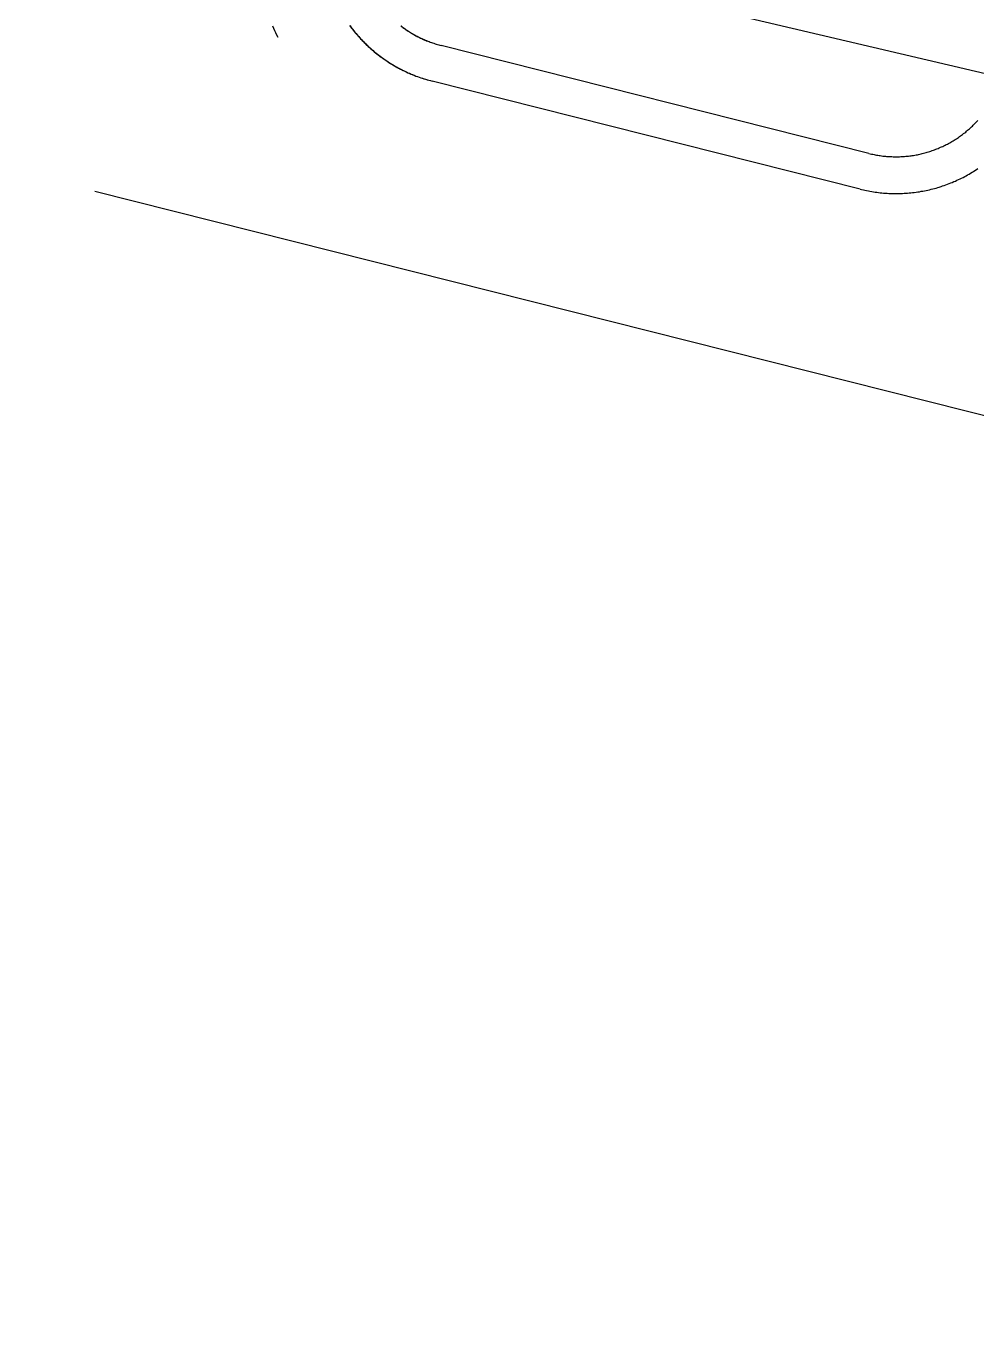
# Model space of a CAD drawing. Header units: metres. Extents: x 680594 to 684853, y 828874 to 830078.
# Drawn here: x 682890.1 to 682967.7, y 829385.3 to 829491.9 of the extents above; entities that cross this region are included whole.
import ezdxf

# ---------------------------------------------------------------- set-up
doc = ezdxf.new("R2010")
doc.units = ezdxf.units.M
doc.layers.add('PLOT_LINES', color=7, linetype='Continuous')

msp = doc.modelspace()

# ---------------------------------------------------------------- linework, layer by layer
at = {"layer": 'PLOT_LINES'}
for points in [[(682890.13, 829506.41), (683379.65, 829391.56)], [(682890.13, 829506.41), (683379.65, 829391.56)], [(682910.22, 829491.9), (682910.31, 829491.72), (682910.39, 829491.53), (682910.48, 829491.35), (682910.57, 829491.16), (682910.67, 829490.98)], [(682910.22, 829491.9), (682910.31, 829491.72), (682910.39, 829491.53), (682910.48, 829491.35), (682910.57, 829491.16), (682910.67, 829490.98)], [(682916.52, 829491.94), (682916.61, 829491.82), (682916.69, 829491.71), (682916.78, 829491.6), (682916.87, 829491.49), (682916.96, 829491.38), (682917.05, 829491.27), (682917.14, 829491.17), (682917.23, 829491.06), (682917.32, 829490.96), (682917.42, 829490.85), (682917.52, 829490.75), (682917.61, 829490.65), (682917.71, 829490.55), (682917.81, 829490.45), (682917.91, 829490.35), (682918.02, 829490.26), (682918.12, 829490.16), (682918.22, 829490.07), (682918.33, 829489.97), (682918.44, 829489.88), (682918.54, 829489.79), (682918.65, 829489.7), (682918.76, 829489.62), (682918.87, 829489.53), (682918.98, 829489.44), (682919.1, 829489.36), (682919.21, 829489.28), (682919.33, 829489.2), (682919.44, 829489.12), (682919.56, 829489.04), (682919.68, 829488.96), (682919.79, 829488.88), (682919.91, 829488.81), (682920.03, 829488.74), (682920.16, 829488.66), (682920.28, 829488.59), (682920.4, 829488.53), (682920.52, 829488.46), (682920.65, 829488.39), (682920.77, 829488.33), (682920.9, 829488.26), (682921.02, 829488.2), (682921.15, 829488.14), (682921.28, 829488.08), (682921.41, 829488.03), (682921.54, 829487.97), (682921.67, 829487.92), (682921.8, 829487.87), (682921.93, 829487.81), (682922.06, 829487.77), (682922.19, 829487.72), (682922.33, 829487.67), (682922.46, 829487.63), (682922.59, 829487.58), (682922.73, 829487.54), (682922.86, 829487.5), (682923, 829487.46), (682923.13, 829487.43), (682923.27, 829487.39)], [(682916.56, 829491.89), (682916.64, 829491.78), (682916.73, 829491.67), (682916.82, 829491.56), (682916.9, 829491.45), (682916.99, 829491.34), (682917.08, 829491.23), (682917.17, 829491.13), (682917.27, 829491.02), (682917.36, 829490.92), (682917.45, 829490.82), (682917.55, 829490.72), (682917.65, 829490.62), (682917.75, 829490.52), (682917.85, 829490.42), (682917.95, 829490.32), (682918.05, 829490.23), (682918.15, 829490.13), (682918.26, 829490.04), (682918.36, 829489.95), (682918.47, 829489.86), (682918.57, 829489.77), (682918.68, 829489.68), (682918.79, 829489.59), (682918.9, 829489.51), (682919.01, 829489.42), (682919.13, 829489.34), (682919.24, 829489.26), (682919.35, 829489.18), (682919.47, 829489.1), (682919.58, 829489.02), (682919.7, 829488.94), (682919.82, 829488.87), (682919.94, 829488.79), (682920.06, 829488.72), (682920.18, 829488.65), (682920.3, 829488.58), (682920.42, 829488.51), (682920.54, 829488.45), (682920.67, 829488.38), (682920.79, 829488.32), (682920.92, 829488.26), (682921.04, 829488.2), (682921.17, 829488.14), (682921.29, 829488.08), (682921.42, 829488.02), (682921.55, 829487.97), (682921.68, 829487.91), (682921.81, 829487.86), (682921.94, 829487.81), (682922.07, 829487.76), (682922.2, 829487.71), (682922.33, 829487.67), (682922.47, 829487.62), (682922.6, 829487.58), (682922.73, 829487.54), (682922.87, 829487.5), (682923, 829487.46), (682923.13, 829487.43), (682923.27, 829487.39)], [(682920.71, 829491.9), (682920.79, 829491.84), (682920.87, 829491.78), (682920.96, 829491.71), (682921.05, 829491.65), (682921.13, 829491.59), (682921.22, 829491.53), (682921.31, 829491.48), (682921.4, 829491.42), (682921.49, 829491.36), (682921.58, 829491.31), (682921.67, 829491.25), (682921.76, 829491.2), (682921.85, 829491.15), (682921.94, 829491.1), (682922.04, 829491.05), (682922.13, 829491), (682922.23, 829490.96), (682922.32, 829490.91), (682922.42, 829490.86), (682922.51, 829490.82), (682922.61, 829490.78), (682922.7, 829490.74), (682922.8, 829490.7), (682922.9, 829490.66), (682923, 829490.62), (682923.1, 829490.58), (682923.2, 829490.55), (682923.3, 829490.51), (682923.4, 829490.48), (682923.5, 829490.44), (682923.6, 829490.41), (682923.7, 829490.38), (682923.8, 829490.35), (682923.9, 829490.33), (682924, 829490.3)], [(682920.73, 829491.89), (682920.81, 829491.82), (682920.9, 829491.76), (682920.98, 829491.7), (682921.07, 829491.64), (682921.15, 829491.58), (682921.24, 829491.52), (682921.33, 829491.46), (682921.42, 829491.41), (682921.5, 829491.35), (682921.59, 829491.3), (682921.68, 829491.25), (682921.77, 829491.19), (682921.87, 829491.14), (682921.96, 829491.09), (682922.05, 829491.04), (682922.14, 829491), (682922.24, 829490.95), (682922.33, 829490.9), (682922.43, 829490.86), (682922.52, 829490.82), (682922.62, 829490.77), (682922.71, 829490.73), (682922.81, 829490.69), (682922.91, 829490.65), (682923.01, 829490.62), (682923.1, 829490.58), (682923.2, 829490.54), (682923.3, 829490.51), (682923.4, 829490.48), (682923.5, 829490.44), (682923.6, 829490.41), (682923.7, 829490.38), (682923.8, 829490.35), (682923.9, 829490.33), (682924, 829490.3)], [(682958.91, 829481.49), (682924, 829490.3)], [(682958.91, 829481.49), (682924, 829490.3)], [(682958.18, 829478.58), (682923.27, 829487.39)], [(682958.18, 829478.58), (682923.27, 829487.39)], [(682958.91, 829481.49), (682959.01, 829481.47), (682959.11, 829481.44), (682959.22, 829481.42), (682959.32, 829481.4), (682959.42, 829481.38), (682959.52, 829481.36), (682959.63, 829481.34), (682959.73, 829481.33), (682959.83, 829481.31), (682959.94, 829481.3), (682960.04, 829481.28), (682960.15, 829481.27), (682960.25, 829481.26), (682960.35, 829481.25), (682960.46, 829481.24), (682960.56, 829481.24), (682960.67, 829481.23), (682960.77, 829481.23), (682960.88, 829481.22), (682960.98, 829481.22), (682961.09, 829481.22), (682961.19, 829481.22), (682961.3, 829481.22), (682961.4, 829481.22), (682961.51, 829481.23), (682961.61, 829481.23), (682961.71, 829481.24), (682961.82, 829481.25), (682961.92, 829481.26), (682962.03, 829481.27), (682962.13, 829481.28), (682962.24, 829481.29), (682962.34, 829481.3), (682962.44, 829481.32), (682962.55, 829481.33), (682962.65, 829481.35), (682962.75, 829481.37), (682962.86, 829481.39), (682962.96, 829481.41), (682963.06, 829481.43), (682963.16, 829481.46), (682963.26, 829481.48), (682963.37, 829481.51), (682963.47, 829481.53), (682963.57, 829481.56), (682963.67, 829481.59), (682963.77, 829481.62), (682963.87, 829481.65), (682963.97, 829481.68), (682964.07, 829481.72), (682964.17, 829481.75), (682964.26, 829481.79), (682964.36, 829481.83), (682964.46, 829481.86), (682964.56, 829481.9), (682964.65, 829481.94), (682964.75, 829481.99), (682964.84, 829482.03), (682964.94, 829482.07), (682965.03, 829482.12), (682965.13, 829482.16), (682965.22, 829482.21), (682965.31, 829482.26), (682965.41, 829482.31), (682965.5, 829482.36), (682965.59, 829482.41), (682965.68, 829482.46), (682965.77, 829482.52), (682965.86, 829482.57), (682965.95, 829482.63), (682966.04, 829482.69), (682966.12, 829482.74), (682966.21, 829482.8), (682966.3, 829482.86), (682966.38, 829482.92), (682966.47, 829482.98), (682966.55, 829483.05), (682966.63, 829483.11), (682966.72, 829483.18), (682966.8, 829483.24), (682966.88, 829483.31), (682966.96, 829483.38), (682967.04, 829483.44), (682967.12, 829483.51), (682967.19, 829483.58), (682967.27, 829483.66), (682967.35, 829483.73), (682967.42, 829483.8), (682967.49, 829483.87), (682967.57, 829483.95), (682967.64, 829484.02), (682967.71, 829484.1), (682967.78, 829484.18)], [(682958.91, 829481.49), (682959.01, 829481.47), (682959.11, 829481.44), (682959.22, 829481.42), (682959.32, 829481.4), (682959.42, 829481.38), (682959.52, 829481.36), (682959.63, 829481.34), (682959.73, 829481.33), (682959.83, 829481.31), (682959.94, 829481.3), (682960.04, 829481.28), (682960.15, 829481.27), (682960.25, 829481.26), (682960.35, 829481.25), (682960.46, 829481.24), (682960.56, 829481.24), (682960.67, 829481.23), (682960.77, 829481.23), (682960.88, 829481.22), (682960.98, 829481.22), (682961.09, 829481.22), (682961.19, 829481.22), (682961.3, 829481.22), (682961.4, 829481.22), (682961.51, 829481.23), (682961.61, 829481.23), (682961.71, 829481.24), (682961.82, 829481.25), (682961.92, 829481.26), (682962.03, 829481.27), (682962.13, 829481.28), (682962.24, 829481.29), (682962.34, 829481.3), (682962.44, 829481.32), (682962.55, 829481.33), (682962.65, 829481.35), (682962.75, 829481.37), (682962.86, 829481.39), (682962.96, 829481.41), (682963.06, 829481.43), (682963.16, 829481.46), (682963.26, 829481.48), (682963.37, 829481.51), (682963.47, 829481.53), (682963.57, 829481.56), (682963.67, 829481.59), (682963.77, 829481.62), (682963.87, 829481.65), (682963.97, 829481.68), (682964.07, 829481.72), (682964.17, 829481.75), (682964.26, 829481.79), (682964.36, 829481.83), (682964.46, 829481.86), (682964.56, 829481.9), (682964.65, 829481.94), (682964.75, 829481.99), (682964.84, 829482.03), (682964.94, 829482.07), (682965.03, 829482.12), (682965.13, 829482.16), (682965.22, 829482.21), (682965.31, 829482.26), (682965.41, 829482.31), (682965.5, 829482.36), (682965.59, 829482.41), (682965.68, 829482.46), (682965.77, 829482.52), (682965.86, 829482.57), (682965.95, 829482.63), (682966.04, 829482.69), (682966.12, 829482.74), (682966.21, 829482.8), (682966.3, 829482.86), (682966.38, 829482.92), (682966.47, 829482.98), (682966.55, 829483.05), (682966.63, 829483.11), (682966.72, 829483.18), (682966.8, 829483.24), (682966.88, 829483.31), (682966.96, 829483.38), (682967.04, 829483.44), (682967.12, 829483.51), (682967.19, 829483.58), (682967.27, 829483.66), (682967.35, 829483.73), (682967.42, 829483.8), (682967.49, 829483.87), (682967.57, 829483.95), (682967.64, 829484.02), (682967.71, 829484.1), (682967.78, 829484.18)], [(682958.18, 829478.58), (682958.31, 829478.55), (682958.45, 829478.52), (682958.58, 829478.49), (682958.72, 829478.46), (682958.86, 829478.43), (682958.99, 829478.41), (682959.13, 829478.38), (682959.27, 829478.36), (682959.41, 829478.34), (682959.55, 829478.32), (682959.69, 829478.3), (682959.82, 829478.29), (682959.96, 829478.27), (682960.1, 829478.26), (682960.24, 829478.25), (682960.38, 829478.24), (682960.52, 829478.23), (682960.66, 829478.23), (682960.8, 829478.22), (682960.94, 829478.22), (682961.08, 829478.22), (682961.22, 829478.22), (682961.36, 829478.22), (682961.5, 829478.23), (682961.64, 829478.23), (682961.78, 829478.24), (682961.92, 829478.25), (682962.05, 829478.26), (682962.19, 829478.27), (682962.33, 829478.28), (682962.47, 829478.3), (682962.61, 829478.31), (682962.75, 829478.33), (682962.89, 829478.35), (682963.02, 829478.37), (682963.16, 829478.4), (682963.3, 829478.42), (682963.44, 829478.45), (682963.57, 829478.47), (682963.71, 829478.5), (682963.85, 829478.53), (682963.98, 829478.57), (682964.12, 829478.6), (682964.25, 829478.64), (682964.39, 829478.67), (682964.52, 829478.71), (682964.65, 829478.75), (682964.79, 829478.8), (682964.92, 829478.84), (682965.05, 829478.88), (682965.18, 829478.93), (682965.32, 829478.98), (682965.45, 829479.03), (682965.58, 829479.08), (682965.71, 829479.13), (682965.83, 829479.19), (682965.96, 829479.24), (682966.09, 829479.3), (682966.22, 829479.36), (682966.34, 829479.42), (682966.47, 829479.48), (682966.59, 829479.54), (682966.72, 829479.61), (682966.84, 829479.67), (682966.96, 829479.74), (682967.08, 829479.81), (682967.2, 829479.88), (682967.32, 829479.95), (682967.44, 829480.02), (682967.56, 829480.1), (682967.68, 829480.17), (682967.79, 829480.25)], [(682958.18, 829478.58), (682958.31, 829478.55), (682958.45, 829478.52), (682958.58, 829478.49), (682958.72, 829478.46), (682958.86, 829478.43), (682958.99, 829478.41), (682959.13, 829478.38), (682959.27, 829478.36), (682959.41, 829478.34), (682959.55, 829478.32), (682959.69, 829478.3), (682959.82, 829478.29), (682959.96, 829478.27), (682960.1, 829478.26), (682960.24, 829478.25), (682960.38, 829478.24), (682960.52, 829478.23), (682960.66, 829478.23), (682960.8, 829478.22), (682960.94, 829478.22), (682961.08, 829478.22), (682961.22, 829478.22), (682961.36, 829478.22), (682961.5, 829478.23), (682961.64, 829478.23), (682961.78, 829478.24), (682961.92, 829478.25), (682962.05, 829478.26), (682962.19, 829478.27), (682962.33, 829478.28), (682962.47, 829478.3), (682962.61, 829478.31), (682962.75, 829478.33), (682962.89, 829478.35), (682963.02, 829478.37), (682963.16, 829478.4), (682963.3, 829478.42), (682963.44, 829478.45), (682963.57, 829478.47), (682963.71, 829478.5), (682963.85, 829478.53), (682963.98, 829478.57), (682964.12, 829478.6), (682964.25, 829478.64), (682964.39, 829478.67), (682964.52, 829478.71), (682964.65, 829478.75), (682964.79, 829478.8), (682964.92, 829478.84), (682965.05, 829478.88), (682965.18, 829478.93), (682965.32, 829478.98), (682965.45, 829479.03), (682965.58, 829479.08), (682965.71, 829479.13), (682965.83, 829479.19), (682965.96, 829479.24), (682966.09, 829479.3), (682966.22, 829479.36), (682966.34, 829479.42), (682966.47, 829479.48), (682966.59, 829479.54), (682966.72, 829479.61), (682966.84, 829479.67), (682966.96, 829479.74), (682967.08, 829479.81), (682967.2, 829479.88), (682967.32, 829479.95), (682967.44, 829480.02), (682967.56, 829480.1), (682967.68, 829480.17), (682967.79, 829480.25)], [(684472.77, 829080.44), (682895.73, 829478.39)]]:
    msp.add_lwpolyline(points, dxfattribs=at)

doc.saveas('drawing.dxf')
